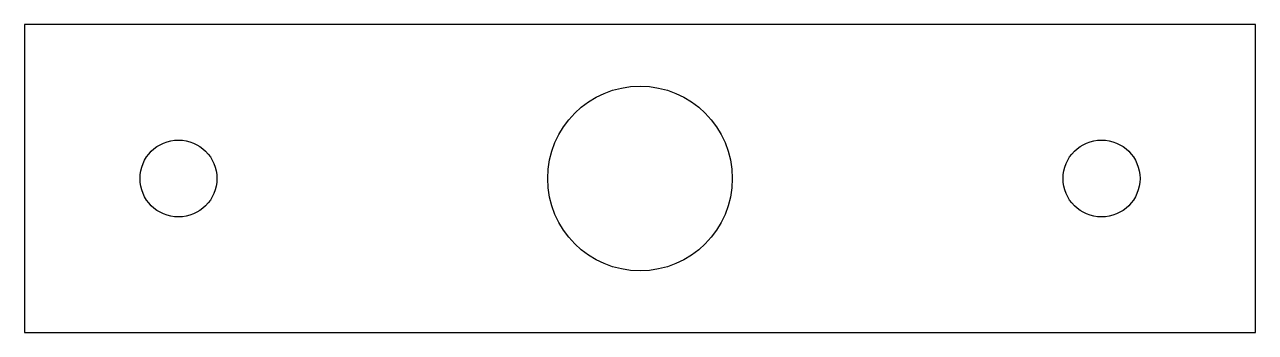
# Model space of a CAD drawing. Extents: x 0 to 80, y 0 to 20.
import ezdxf

# ---------------------------------------------------------------- set-up
doc = ezdxf.new("R2010")
doc.units = 0
doc.layers.get('0').update_dxf_attribs({"linetype": 'continuous'})

# ---------------------------------------------------------------- blocks, each defined once
blk = doc.blocks.new('SKETCH')
at = {"color": 7}
blk.add_lwpolyline([(0, 0), (80, 0), (80, 20), (0, 20)], close=True, dxfattribs=at)
for centre, radius in [((40, 10), 6), ((10, 10), 2.5), ((70, 10), 2.5)]:
    blk.add_circle(centre, radius, dxfattribs=at)

msp = doc.modelspace()

# ---------------------------------------------------------------- block references
msp.add_blockref('SKETCH', (0, 0))

doc.saveas('drawing.dxf')
